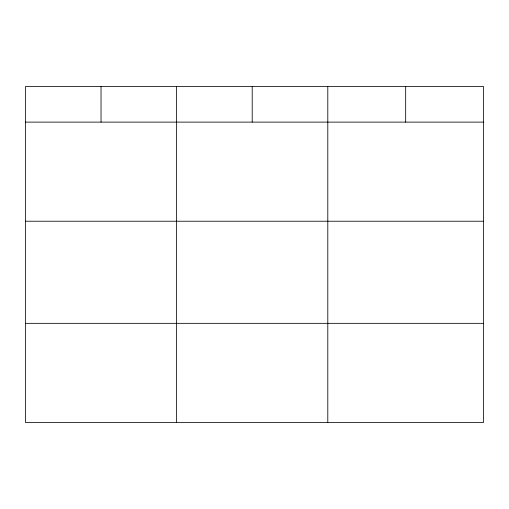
<?xml version="1.0" encoding="UTF-8"?>
<svg xmlns="http://www.w3.org/2000/svg" width="509" height="509" viewBox="0 0 509 509"><rect width="100%" height="100%" fill="white"/><g stroke="black" fill="none" stroke-linecap="round" stroke-linejoin="round"><path stroke-width="0.76" d="M483.55 221.224L483.55 86.562L25.45 86.562L25.45 422.438L483.55 422.438L483.55 221.224L25.45 221.224M25.45 122.115L483.55 122.115M25.45 323.336L483.55 323.336M405.673 86.562L405.673 122.115M327.796 86.562L327.796 422.438M252.209 86.562L252.209 122.115M176.623 86.562L176.623 422.438M101.037 86.562L101.037 122.115"/></g></svg>
